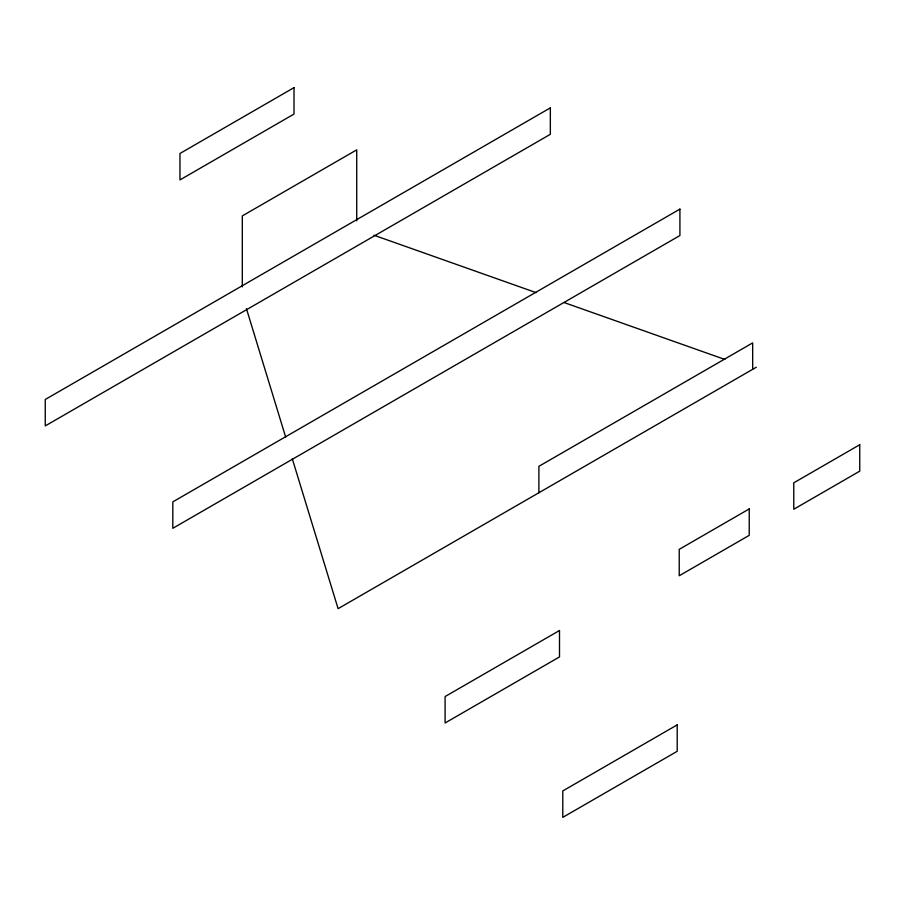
<?xml version="1.0" encoding="UTF-8"?>
<svg xmlns="http://www.w3.org/2000/svg" width="905" height="905" viewBox="0 0 905 905"><rect width="100%" height="100%" fill="white"/><g stroke="black" fill="none" stroke-linecap="round" stroke-linejoin="round"><path stroke-width="1.36" d="M756.286 367.238L338.097 608.669L292.27 458.688M374.003 235.243L536.111 292.632M564.007 302.508L724.781 359.432M246.443 308.696L285.663 437.058M752.677 369.308L752.677 342.893L538.894 466.324L538.894 492.739M356.728 220.786L356.728 149.857L242.314 215.91L242.314 286.84M294.012 87.638L179.959 153.488L179.959 179.914L294.012 114.064L294.012 87.638M550.342 107.876L45.25 399.49L45.25 425.916L550.342 134.302L550.342 107.876M679.915 209.112L172.81 501.879L172.81 528.305L679.915 235.538L679.915 209.112M859.75 444.728L793.775 482.818L793.775 509.244L859.75 471.154L859.75 444.728M749.227 508.927L679.225 549.346L679.225 575.761L749.227 535.341L749.227 508.927M559.505 630.502L445.09 696.556L445.09 722.982L559.505 656.928L559.505 630.502M677.2 724.882L562.786 790.936L562.786 817.362L677.2 751.297L677.2 724.882"/></g></svg>
